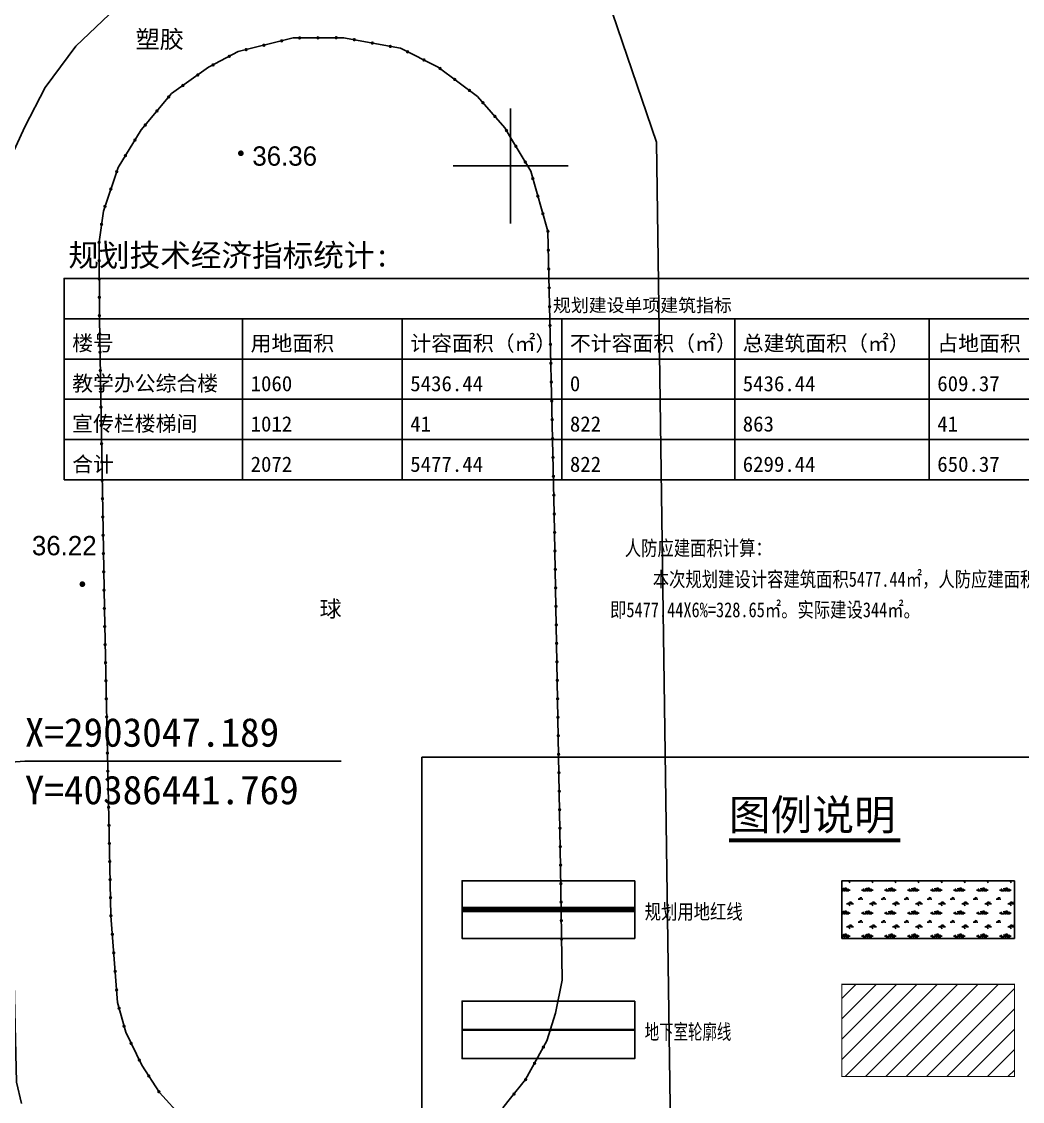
# Model space of a CAD drawing. Header units: metres. Extents: x 36500 to 80772748, y -35000 to 5806266.
# Drawn here: x 40386457.5 to 40386544.5, y 2903018.7 to 2903112.5 of the extents above; entities that cross this region are included whole.
import ezdxf
from ezdxf.enums import TextEntityAlignment as Align
from ezdxf.xclip import XClip

# ---------------------------------------------------------------- set-up
doc = ezdxf.new("R2010")
doc.units = ezdxf.units.M
doc.header["$LTSCALE"] = 10
doc.header["$XCLIPFRAME"] = 0
for name, pattern in [('2', [0]), ('399400', [0]), ('DOTE', [2.42, 2, -0.2, 0.02, -0.2]), ('X1', [1.5, 1, -0.5]), ('X6', [5, 4, -1])]:
    doc.linetypes.add(name, pattern=pattern)
for name, color, linetype in [('DIM_SYMB', 3, 'Continuous'), ('dx', 252, 'Continuous'), ('JZD', 7, 'Continuous'), ('PUB_TAB', 7, 'Continuous'), ('PUB_TEXT', 7, 'Continuous'), ('TK', 7, 'Continuous'), ('坐标', 7, 'Continuous'), ('总平面-定位', 3, 'Continuous'), ('总平面-消防登高面', 2, 'Continuous'), ('总平面-绿化', 3, 'Continuous'), ('文字标注', 7, 'Continuous')]:
    doc.layers.add(name, color=color, linetype=linetype)
doc.styles.add('_HZTXT', font='simhei.ttf', dxfattribs={"width": 0.7})
doc.styles.add('DMZD', font='')
doc.styles.add('GKXD', font='')
doc.styles.add('HZ', font='')
doc.styles.add('JTXD', font='')
doc.styles.add('宋体', font='')
doc.styles.get('DMZD').set_extended_font_data('方正中等线简体')
doc.styles.get('GKXD').set_extended_font_data('SimSun')
doc.styles.get('HZ').set_extended_font_data('SimSun')
doc.styles.get('JTXD').set_extended_font_data('SimSun')
doc.styles.get('宋体').set_extended_font_data('SimSun')

# ---------------------------------------------------------------- blocks, each defined once
blk = doc.blocks.new('gc200')
at = {"linetype": '2'}
h = blk.add_hatch(color=0, dxfattribs=at)
edge = h.paths.add_edge_path(flags=0)
edge.add_arc((0, 0), 0.25, 0, 360)
blk = doc.blocks.new('地形1')
at = {"layer": 'dx', "linetype": '399400'}
h = blk.add_hatch(color=252, dxfattribs=at)
edge = h.paths.add_edge_path(flags=0)
edge.add_arc((40386480.105, 2903110.87), 0.15, 0, 360)
h = blk.add_hatch(color=252, dxfattribs=at)
edge = h.paths.add_edge_path(flags=0)
edge.add_arc((40386481.665, 2903111.122), 0.15, 0, 360)
h = blk.add_hatch(color=252, dxfattribs=at)
edge = h.paths.add_edge_path(flags=0)
edge.add_arc((40386483.255, 2903111.13), 0.15, 0, 360)
h = blk.add_hatch(color=252, dxfattribs=at)
edge = h.paths.add_edge_path(flags=0)
edge.add_arc((40386484.845, 2903111.139), 0.15, 0, 360)
h = blk.add_hatch(color=252, dxfattribs=at)
edge = h.paths.add_edge_path(flags=0)
edge.add_arc((40386486.418, 2903110.969), 0.15, 0, 360)
h = blk.add_hatch(color=252, dxfattribs=at)
edge = h.paths.add_edge_path(flags=0)
edge.add_arc((40386477.018, 2903110.106), 0.15, 0, 360)
h = blk.add_hatch(color=252, dxfattribs=at)
edge = h.paths.add_edge_path(flags=0)
edge.add_arc((40386478.562, 2903110.488), 0.15, 0, 360)
h = blk.add_hatch(color=252, dxfattribs=at)
edge = h.paths.add_edge_path(flags=0)
edge.add_arc((40386487.982, 2903110.678), 0.15, 0, 360)
h = blk.add_hatch(color=252, dxfattribs=at)
edge = h.paths.add_edge_path(flags=0)
edge.add_arc((40386489.545, 2903110.387), 0.15, 0, 360)
h = blk.add_hatch(color=252, dxfattribs=at)
edge = h.paths.add_edge_path(flags=0)
edge.add_arc((40386491.048, 2903109.917), 0.15, 0, 360)
h = blk.add_hatch(color=252, dxfattribs=at)
edge = h.paths.add_edge_path(flags=0)
edge.add_arc((40386475.552, 2903109.523), 0.15, 0, 360)
h = blk.add_hatch(color=252, dxfattribs=at)
edge = h.paths.add_edge_path(flags=0)
edge.add_arc((40386492.471, 2903109.208), 0.15, 0, 360)
h = blk.add_hatch(color=252, dxfattribs=at)
edge = h.paths.add_edge_path(flags=0)
edge.add_arc((40386474.147, 2903108.779), 0.15, 0, 360)
h = blk.add_hatch(color=252, dxfattribs=at)
edge = h.paths.add_edge_path(flags=0)
edge.add_arc((40386493.875, 2903108.469), 0.15, 0, 360)
h = blk.add_hatch(color=252, dxfattribs=at)
edge = h.paths.add_edge_path(flags=0)
edge.add_arc((40386472.819, 2903107.908), 0.15, 0, 360)
h = blk.add_hatch(color=252, dxfattribs=at)
edge = h.paths.add_edge_path(flags=0)
edge.add_arc((40386495.148, 2903107.516), 0.15, 0, 360)
h = blk.add_hatch(color=252, dxfattribs=at)
edge = h.paths.add_edge_path(flags=0)
edge.add_arc((40386471.522, 2903106.989), 0.15, 0, 360)
h = blk.add_hatch(color=252, dxfattribs=at)
edge = h.paths.add_edge_path(flags=0)
edge.add_arc((40386496.422, 2903106.564), 0.15, 0, 360)
h = blk.add_hatch(color=252, dxfattribs=at)
edge = h.paths.add_edge_path(flags=0)
edge.add_arc((40386470.29, 2903105.999), 0.15, 0, 360)
h = blk.add_hatch(color=252, dxfattribs=at)
edge = h.paths.add_edge_path(flags=0)
edge.add_arc((40386497.592, 2903105.501), 0.15, 0, 360)
h = blk.add_hatch(color=252, dxfattribs=at)
edge = h.paths.add_edge_path(flags=0)
edge.add_arc((40386469.271, 2903104.779), 0.15, 0, 360)
h = blk.add_hatch(color=252, dxfattribs=at)
edge = h.paths.add_edge_path(flags=0)
edge.add_arc((40386498.638, 2903104.304), 0.15, 0, 360)
h = blk.add_hatch(color=252, dxfattribs=at)
edge = h.paths.add_edge_path(flags=0)
edge.add_arc((40386468.253, 2903103.558), 0.15, 0, 360)
h = blk.add_hatch(color=252, dxfattribs=at)
edge = h.paths.add_edge_path(flags=0)
edge.add_arc((40386499.646, 2903103.078), 0.15, 0, 360)
h = blk.add_hatch(color=252, dxfattribs=at)
edge = h.paths.add_edge_path(flags=0)
edge.add_arc((40386467.356, 2903102.249), 0.15, 0, 360)
h = blk.add_hatch(color=252, dxfattribs=at)
edge = h.paths.add_edge_path(flags=0)
edge.add_arc((40386500.459, 2903101.712), 0.15, 0, 360)
h = blk.add_hatch(color=252, dxfattribs=at)
edge = h.paths.add_edge_path(flags=0)
edge.add_arc((40386466.525, 2903100.894), 0.15, 0, 360)
h = blk.add_hatch(color=252, dxfattribs=at)
edge = h.paths.add_edge_path(flags=0)
edge.add_arc((40386501.272, 2903100.346), 0.15, 0, 360)
h = blk.add_hatch(color=252, dxfattribs=at)
edge = h.paths.add_edge_path(flags=0)
edge.add_arc((40386465.772, 2903099.502), 0.15, 0, 360)
h = blk.add_hatch(color=252, dxfattribs=at)
edge = h.paths.add_edge_path(flags=0)
edge.add_arc((40386501.929, 2903098.912), 0.15, 0, 360)
h = blk.add_hatch(color=252, dxfattribs=at)
edge = h.paths.add_edge_path(flags=0)
edge.add_arc((40386465.262, 2903097.996), 0.15, 0, 360)
h = blk.add_hatch(color=252, dxfattribs=at)
edge = h.paths.add_edge_path(flags=0)
edge.add_arc((40386502.366, 2903097.383), 0.15, 0, 360)
h = blk.add_hatch(color=252, dxfattribs=at)
edge = h.paths.add_edge_path(flags=0)
edge.add_arc((40386464.753, 2903096.49), 0.15, 0, 360)
h = blk.add_hatch(color=252, dxfattribs=at)
edge = h.paths.add_edge_path(flags=0)
edge.add_arc((40386502.804, 2903095.855), 0.15, 0, 360)
h = blk.add_hatch(color=252, dxfattribs=at)
edge = h.paths.add_edge_path(flags=0)
edge.add_arc((40386464.452, 2903094.935), 0.15, 0, 360)
h = blk.add_hatch(color=252, dxfattribs=at)
edge = h.paths.add_edge_path(flags=0)
edge.add_arc((40386503.242, 2903094.326), 0.15, 0, 360)
h = blk.add_hatch(color=252, dxfattribs=at)
edge = h.paths.add_edge_path(flags=0)
edge.add_arc((40386464.238, 2903093.36), 0.15, 0, 360)
h = blk.add_hatch(color=252, dxfattribs=at)
edge = h.paths.add_edge_path(flags=0)
edge.add_arc((40386503.279, 2903092.689), 0.15, 0, 360)
h = blk.add_hatch(color=252, dxfattribs=at)
edge = h.paths.add_edge_path(flags=0)
edge.add_arc((40386464.246, 2903091.77), 0.15, 0, 360)
h = blk.add_hatch(color=252, dxfattribs=at)
edge = h.paths.add_edge_path(flags=0)
edge.add_arc((40386464.254, 2903090.18), 0.15, 0, 360)
h = blk.add_hatch(color=252, dxfattribs=at)
edge = h.paths.add_edge_path(flags=0)
edge.add_arc((40386503.316, 2903091.052), 0.15, 0, 360)
h = blk.add_hatch(color=252, dxfattribs=at)
edge = h.paths.add_edge_path(flags=0)
edge.add_arc((40386503.353, 2903089.415), 0.15, 0, 360)
h = blk.add_hatch(color=252, dxfattribs=at)
edge = h.paths.add_edge_path(flags=0)
edge.add_arc((40386464.261, 2903088.59), 0.15, 0, 360)
h = blk.add_hatch(color=252, dxfattribs=at)
edge = h.paths.add_edge_path(flags=0)
edge.add_arc((40386503.39, 2903087.778), 0.15, 0, 360)
h = blk.add_hatch(color=252, dxfattribs=at)
edge = h.paths.add_edge_path(flags=0)
edge.add_arc((40386464.269, 2903087), 0.15, 0, 360)
h = blk.add_hatch(color=252, dxfattribs=at)
edge = h.paths.add_edge_path(flags=0)
edge.add_arc((40386503.427, 2903086.141), 0.15, 0, 360)
h = blk.add_hatch(color=252, dxfattribs=at)
edge = h.paths.add_edge_path(flags=0)
edge.add_arc((40386464.293, 2903085.41), 0.15, 0, 360)
h = blk.add_hatch(color=252, dxfattribs=at)
edge = h.paths.add_edge_path(flags=0)
edge.add_arc((40386464.32, 2903083.821), 0.15, 0, 360)
h = blk.add_hatch(color=252, dxfattribs=at)
edge = h.paths.add_edge_path(flags=0)
edge.add_arc((40386503.465, 2903084.504), 0.15, 0, 360)
h = blk.add_hatch(color=252, dxfattribs=at)
edge = h.paths.add_edge_path(flags=0)
edge.add_arc((40386503.502, 2903082.867), 0.15, 0, 360)
h = blk.add_hatch(color=252, dxfattribs=at)
edge = h.paths.add_edge_path(flags=0)
edge.add_arc((40386464.347, 2903082.231), 0.15, 0, 360)
h = blk.add_hatch(color=252, dxfattribs=at)
edge = h.paths.add_edge_path(flags=0)
edge.add_arc((40386503.539, 2903081.23), 0.15, 0, 360)
h = blk.add_hatch(color=252, dxfattribs=at)
edge = h.paths.add_edge_path(flags=0)
edge.add_arc((40386464.374, 2903080.641), 0.15, 0, 360)
h = blk.add_hatch(color=252, dxfattribs=at)
edge = h.paths.add_edge_path(flags=0)
edge.add_arc((40386464.401, 2903079.051), 0.15, 0, 360)
h = blk.add_hatch(color=252, dxfattribs=at)
edge = h.paths.add_edge_path(flags=0)
edge.add_arc((40386503.576, 2903079.593), 0.15, 0, 360)
h = blk.add_hatch(color=252, dxfattribs=at)
edge = h.paths.add_edge_path(flags=0)
edge.add_arc((40386464.428, 2903077.462), 0.15, 0, 360)
h = blk.add_hatch(color=252, dxfattribs=at)
edge = h.paths.add_edge_path(flags=0)
edge.add_arc((40386503.613, 2903077.956), 0.15, 0, 360)
h = blk.add_hatch(color=252, dxfattribs=at)
edge = h.paths.add_edge_path(flags=0)
edge.add_arc((40386503.65, 2903076.319), 0.15, 0, 360)
h = blk.add_hatch(color=252, dxfattribs=at)
edge = h.paths.add_edge_path(flags=0)
edge.add_arc((40386464.455, 2903075.872), 0.15, 0, 360)
h = blk.add_hatch(color=252, dxfattribs=at)
edge = h.paths.add_edge_path(flags=0)
edge.add_arc((40386464.482, 2903074.282), 0.15, 0, 360)
h = blk.add_hatch(color=252, dxfattribs=at)
edge = h.paths.add_edge_path(flags=0)
edge.add_arc((40386503.687, 2903074.682), 0.15, 0, 360)
h = blk.add_hatch(color=252, dxfattribs=at)
edge = h.paths.add_edge_path(flags=0)
edge.add_arc((40386464.509, 2903072.693), 0.15, 0, 360)
h = blk.add_hatch(color=252, dxfattribs=at)
edge = h.paths.add_edge_path(flags=0)
edge.add_arc((40386503.725, 2903073.045), 0.15, 0, 360)
h = blk.add_hatch(color=252, dxfattribs=at)
edge = h.paths.add_edge_path(flags=0)
edge.add_arc((40386503.762, 2903071.408), 0.15, 0, 360)
h = blk.add_hatch(color=252, dxfattribs=at)
edge = h.paths.add_edge_path(flags=0)
edge.add_arc((40386464.536, 2903071.103), 0.15, 0, 360)
h = blk.add_hatch(color=252, dxfattribs=at)
edge = h.paths.add_edge_path(flags=0)
edge.add_arc((40386503.799, 2903069.771), 0.15, 0, 360)
h = blk.add_hatch(color=252, dxfattribs=at)
edge = h.paths.add_edge_path(flags=0)
edge.add_arc((40386464.563, 2903069.513), 0.15, 0, 360)
h = blk.add_hatch(color=252, dxfattribs=at)
edge = h.paths.add_edge_path(flags=0)
edge.add_arc((40386464.59, 2903067.924), 0.15, 0, 360)
h = blk.add_hatch(color=252, dxfattribs=at)
edge = h.paths.add_edge_path(flags=0)
edge.add_arc((40386503.828, 2903068.166), 0.15, 0, 360)
h = blk.add_hatch(color=252, dxfattribs=at)
edge = h.paths.add_edge_path(flags=0)
edge.add_arc((40386464.617, 2903066.334), 0.15, 0, 360)
h = blk.add_hatch(color=252, dxfattribs=at)
edge = h.paths.add_edge_path(flags=0)
edge.add_arc((40386503.856, 2903066.561), 0.15, 0, 360)
h = blk.add_hatch(color=252, dxfattribs=at)
edge = h.paths.add_edge_path(flags=0)
edge.add_arc((40386503.885, 2903064.955), 0.15, 0, 360)
h = blk.add_hatch(color=252, dxfattribs=at)
edge = h.paths.add_edge_path(flags=0)
edge.add_arc((40386464.644, 2903064.744), 0.15, 0, 360)
h = blk.add_hatch(color=252, dxfattribs=at)
edge = h.paths.add_edge_path(flags=0)
edge.add_arc((40386464.671, 2903063.154), 0.15, 0, 360)
h = blk.add_hatch(color=252, dxfattribs=at)
edge = h.paths.add_edge_path(flags=0)
edge.add_arc((40386503.914, 2903063.35), 0.15, 0, 360)
h = blk.add_hatch(color=252, dxfattribs=at)
edge = h.paths.add_edge_path(flags=0)
edge.add_arc((40386464.698, 2903061.565), 0.15, 0, 360)
h = blk.add_hatch(color=252, dxfattribs=at)
edge = h.paths.add_edge_path(flags=0)
edge.add_arc((40386503.943, 2903061.744), 0.15, 0, 360)
h = blk.add_hatch(color=252, dxfattribs=at)
edge = h.paths.add_edge_path(flags=0)
edge.add_arc((40386464.731, 2903059.994), 0.15, 0, 360)
h = blk.add_hatch(color=252, dxfattribs=at)
edge = h.paths.add_edge_path(flags=0)
edge.add_arc((40386503.971, 2903060.139), 0.15, 0, 360)
h = blk.add_hatch(color=252, dxfattribs=at)
edge = h.paths.add_edge_path(flags=0)
edge.add_arc((40386464.765, 2903058.424), 0.15, 0, 360)
h = blk.add_hatch(color=252, dxfattribs=at)
edge = h.paths.add_edge_path(flags=0)
edge.add_arc((40386504, 2903058.533), 0.15, 0, 360)
h = blk.add_hatch(color=252, dxfattribs=at)
edge = h.paths.add_edge_path(flags=0)
edge.add_arc((40386464.798, 2903056.854), 0.15, 0, 360)
h = blk.add_hatch(color=252, dxfattribs=at)
edge = h.paths.add_edge_path(flags=0)
edge.add_arc((40386504.029, 2903056.928), 0.15, 0, 360)
h = blk.add_hatch(color=252, dxfattribs=at)
edge = h.paths.add_edge_path(flags=0)
edge.add_arc((40386464.832, 2903055.283), 0.15, 0, 360)
h = blk.add_hatch(color=252, dxfattribs=at)
edge = h.paths.add_edge_path(flags=0)
edge.add_arc((40386504.058, 2903055.322), 0.15, 0, 360)
h = blk.add_hatch(color=252, dxfattribs=at)
edge = h.paths.add_edge_path(flags=0)
edge.add_arc((40386464.865, 2903053.713), 0.15, 0, 360)
h = blk.add_hatch(color=252, dxfattribs=at)
edge = h.paths.add_edge_path(flags=0)
edge.add_arc((40386504.086, 2903053.717), 0.15, 0, 360)
h = blk.add_hatch(color=252, dxfattribs=at)
edge = h.paths.add_edge_path(flags=0)
edge.add_arc((40386464.899, 2903052.143), 0.15, 0, 360)
h = blk.add_hatch(color=252, dxfattribs=at)
edge = h.paths.add_edge_path(flags=0)
edge.add_arc((40386504.115, 2903052.111), 0.15, 0, 360)
h = blk.add_hatch(color=252, dxfattribs=at)
edge = h.paths.add_edge_path(flags=0)
edge.add_arc((40386464.932, 2903050.573), 0.15, 0, 360)
h = blk.add_hatch(color=252, dxfattribs=at)
edge = h.paths.add_edge_path(flags=0)
edge.add_arc((40386504.144, 2903050.506), 0.15, 0, 360)
h = blk.add_hatch(color=252, dxfattribs=at)
edge = h.paths.add_edge_path(flags=0)
edge.add_arc((40386464.966, 2903049.002), 0.15, 0, 360)
h = blk.add_hatch(color=252, dxfattribs=at)
edge = h.paths.add_edge_path(flags=0)
edge.add_arc((40386504.173, 2903048.9), 0.15, 0, 360)
h = blk.add_hatch(color=252, dxfattribs=at)
edge = h.paths.add_edge_path(flags=0)
edge.add_arc((40386464.999, 2903047.432), 0.15, 0, 360)
h = blk.add_hatch(color=252, dxfattribs=at)
edge = h.paths.add_edge_path(flags=0)
edge.add_arc((40386504.201, 2903047.295), 0.15, 0, 360)
h = blk.add_hatch(color=252, dxfattribs=at)
edge = h.paths.add_edge_path(flags=0)
edge.add_arc((40386465.033, 2903045.862), 0.15, 0, 360)
h = blk.add_hatch(color=252, dxfattribs=at)
edge = h.paths.add_edge_path(flags=0)
edge.add_arc((40386504.23, 2903045.689), 0.15, 0, 360)
h = blk.add_hatch(color=252, dxfattribs=at)
edge = h.paths.add_edge_path(flags=0)
edge.add_arc((40386465.066, 2903044.291), 0.15, 0, 360)
h = blk.add_hatch(color=252, dxfattribs=at)
edge = h.paths.add_edge_path(flags=0)
edge.add_arc((40386504.259, 2903044.084), 0.15, 0, 360)
h = blk.add_hatch(color=252, dxfattribs=at)
edge = h.paths.add_edge_path(flags=0)
edge.add_arc((40386465.099, 2903042.721), 0.15, 0, 360)
h = blk.add_hatch(color=252, dxfattribs=at)
edge = h.paths.add_edge_path(flags=0)
edge.add_arc((40386504.288, 2903042.478), 0.15, 0, 360)
h = blk.add_hatch(color=252, dxfattribs=at)
edge = h.paths.add_edge_path(flags=0)
edge.add_arc((40386465.133, 2903041.151), 0.15, 0, 360)
h = blk.add_hatch(color=252, dxfattribs=at)
edge = h.paths.add_edge_path(flags=0)
edge.add_arc((40386504.316, 2903040.873), 0.15, 0, 360)
h = blk.add_hatch(color=252, dxfattribs=at)
edge = h.paths.add_edge_path(flags=0)
edge.add_arc((40386465.166, 2903039.58), 0.15, 0, 360)
h = blk.add_hatch(color=252, dxfattribs=at)
edge = h.paths.add_edge_path(flags=0)
edge.add_arc((40386504.345, 2903039.268), 0.15, 0, 360)
h = blk.add_hatch(color=252, dxfattribs=at)
edge = h.paths.add_edge_path(flags=0)
edge.add_arc((40386465.2, 2903038.01), 0.15, 0, 360)
h = blk.add_hatch(color=252, dxfattribs=at)
edge = h.paths.add_edge_path(flags=0)
edge.add_arc((40386504.368, 2903037.662), 0.15, 0, 360)
h = blk.add_hatch(color=252, dxfattribs=at)
edge = h.paths.add_edge_path(flags=0)
edge.add_arc((40386465.233, 2903036.44), 0.15, 0, 360)
h = blk.add_hatch(color=252, dxfattribs=at)
edge = h.paths.add_edge_path(flags=0)
edge.add_arc((40386504.39, 2903036.056), 0.15, 0, 360)
h = blk.add_hatch(color=252, dxfattribs=at)
edge = h.paths.add_edge_path(flags=0)
edge.add_arc((40386465.267, 2903034.87), 0.15, 0, 360)
h = blk.add_hatch(color=252, dxfattribs=at)
edge = h.paths.add_edge_path(flags=0)
edge.add_arc((40386504.411, 2903034.451), 0.15, 0, 360)
h = blk.add_hatch(color=252, dxfattribs=at)
edge = h.paths.add_edge_path(flags=0)
edge.add_arc((40386465.391, 2903033.259), 0.15, 0, 360)
h = blk.add_hatch(color=252, dxfattribs=at)
edge = h.paths.add_edge_path(flags=0)
edge.add_arc((40386504.433, 2903032.845), 0.15, 0, 360)
h = blk.add_hatch(color=252, dxfattribs=at)
edge = h.paths.add_edge_path(flags=0)
edge.add_arc((40386465.515, 2903031.648), 0.15, 0, 360)
h = blk.add_hatch(color=252, dxfattribs=at)
edge = h.paths.add_edge_path(flags=0)
edge.add_arc((40386465.638, 2903030.037), 0.15, 0, 360)
h = blk.add_hatch(color=252, dxfattribs=at)
edge = h.paths.add_edge_path(flags=0)
edge.add_arc((40386465.762, 2903028.426), 0.15, 0, 360)
h = blk.add_hatch(color=252, dxfattribs=at)
edge = h.paths.add_edge_path(flags=0)
edge.add_arc((40386465.981, 2903026.832), 0.15, 0, 360)
h = blk.add_hatch(color=252, dxfattribs=at)
edge = h.paths.add_edge_path(flags=0)
edge.add_arc((40386466.407, 2903025.273), 0.15, 0, 360)
h = blk.add_hatch(color=252, dxfattribs=at)
edge = h.paths.add_edge_path(flags=0)
edge.add_arc((40386503.439, 2903024.945), 0.15, 0, 360)
h = blk.add_hatch(color=252, dxfattribs=at)
edge = h.paths.add_edge_path(flags=0)
edge.add_arc((40386467.023, 2903023.786), 0.15, 0, 360)
h = blk.add_hatch(color=252, dxfattribs=at)
edge = h.paths.add_edge_path(flags=0)
edge.add_arc((40386502.852, 2903023.459), 0.15, 0, 360)
h = blk.add_hatch(color=252, dxfattribs=at)
edge = h.paths.add_edge_path(flags=0)
edge.add_arc((40386467.735, 2903022.336), 0.15, 0, 360)
h = blk.add_hatch(color=252, dxfattribs=at)
edge = h.paths.add_edge_path(flags=0)
edge.add_arc((40386502.081, 2903022.05), 0.15, 0, 360)
h = blk.add_hatch(color=252, dxfattribs=at)
edge = h.paths.add_edge_path(flags=0)
edge.add_arc((40386468.56, 2903020.95), 0.15, 0, 360)
h = blk.add_hatch(color=252, dxfattribs=at)
edge = h.paths.add_edge_path(flags=0)
edge.add_arc((40386501.31, 2903020.642), 0.15, 0, 360)
h = blk.add_hatch(color=252, dxfattribs=at)
edge = h.paths.add_edge_path(flags=0)
edge.add_arc((40386501.31, 2903020.642), 0.15, 0, 360)
h = blk.add_hatch(color=252, dxfattribs=at)
edge = h.paths.add_edge_path(flags=0)
edge.add_arc((40386469.435, 2903019.591), 0.15, 0, 360)
h = blk.add_hatch(color=252, dxfattribs=at)
edge = h.paths.add_edge_path(flags=0)
edge.add_arc((40386500.297, 2903019.383), 0.15, 0, 360)
at = {"layer": 'dx', "color": 252, "linetype": 'Continuous', "lineweight": -3, "flags": 128}
for points in [[(40386457.493, 2903018.554), (40386457.069, 2903020.408), (40386456.701, 2903036.391), (40386456.088, 2903091.171), (40386456.685, 2903100.988), (40386457.793, 2903103.412), (40386459.548, 2903106.825), (40386462.23, 2903110.409), (40386465.709, 2903113.702), (40386469.714, 2903116.576), (40386474.551, 2903118.845), (40386480.834, 2903120.069), (40386485.362, 2903120.01), (40386491.024, 2903118.933), (40386495.723, 2903116.918), (40386500, 2903116.966), (40386507.568, 2903117.05), (40386512.684, 2903102.08), (40386514.134, 2903000)], [(40386499.324, 2903018.173), (40386500, 2903019.013), (40386501.31, 2903020.642), (40386503.146, 2903023.996), (40386503.892, 2903026.41), (40386504.481, 2903029.284), (40386504.349, 2903039.052), (40386503.799, 2903069.771), (40386503.242, 2903094.326), (40386501.747, 2903099.546), (40386500, 2903102.483), (40386499.51, 2903103.306), (40386497.119, 2903106.042), (40386493.714, 2903108.589), (40386490.435, 2903110.222), (40386485.484, 2903111.142), (40386481.112, 2903111.119), (40386476.336, 2903109.938), (40386473.753, 2903108.57), (40386470.528, 2903106.285), (40386467.901, 2903103.137), (40386465.896, 2903099.87), (40386464.611, 2903096.073), (40386464.238, 2903093.407), (40386464.27, 2903086.779), (40386464.698, 2903061.565), (40386465.267, 2903034.87), (40386465.847, 2903027.323), (40386466.551, 2903024.748), (40386467.947, 2903021.904), (40386469.477, 2903019.525), (40386471.488, 2903017.313)]]:
    blk.add_lwpolyline(points, dxfattribs=at)
at = {"layer": 'dx', "color": 252}
for p in [(40386476.559, 2903101.106), (40386462.787, 2903063.675)]:
    blk.add_blockref('gc200', p, dxfattribs=at)
for s, height, style, p in [('塑胶', 1.54, 'JTXD', (40386469.506, 2903111.011)), ('球', 1.4, 'GKXD', (40386484.36, 2903061.528))]:
    blk.add_text(s, height=height, dxfattribs=dict(at, style=style)).set_placement(p, align=Align.MIDDLE_CENTER)
at = {"layer": 'dx', "color": 252, "style": 'DMZD'}
for s, p in [('36.36', (40386477.559, 2903101.704)), ('36.22', (40386458.402, 2903067.863))]:
    blk.add_text(s, height=1.68, dxfattribs=at).set_placement(p, align=Align.TOP_LEFT)
blk = doc.blocks.new('A$C39855A1F')
at = {"layer": '坐标', "color": 252, "linetype": 'Continuous'}
for p, q in [((208.357, 141.325), (224.373, 142.439)), ((224.373, 142.439), (251.873, 142.439))]:
    blk.add_line(p, q, dxfattribs=at)
at = {"layer": '坐标', "color": 252, "linetype": 'Continuous', "style": 'HZ'}
for s, p in [('X=2903047.189', (224.373, 143.689)), ('Y=40386441.769', (224.373, 138.689))]:
    blk.add_text(s, height=2.5, dxfattribs=at).set_placement(p)

msp = doc.modelspace()

# ---------------------------------------------------------------- hatches: boundary and pattern name
at = {"layer": '总平面-消防登高面', "linetype": 'Continuous'}
h = msp.add_hatch(dxfattribs=at)
h.set_pattern_fill('普通砖', color=256, scale=0.5)
h.set_pattern_definition([(45, (0, -26.1031), (-0.883883830037, 0.883883830037), [])])
h.paths.add_polyline_path([(40386528.789, 2903028.909), (40386543.789, 2903028.909), (40386543.789, 2903020.909), (40386528.789, 2903020.909)])
at = {"layer": '总平面-绿化'}
h = msp.add_hatch(dxfattribs=at)
h.set_pattern_fill('草坪或沼泽', color=256, scale=0.5)
h.set_pattern_definition([(0, (0.6, -26.9607), (2, 2), [0.3, -0.06, 0.08, -0.06, 0.3, -1.2]), (0, (0.5, -26.9007), (2, 2), [0.2, -0.15, 0.3, -0.15, 0.2, -1]), (0, (1.2, -26.1007), (2, 2), [0.25, -0.1, 0.25, -1.4]), (0, (0.2, -25.7007), (2, 2), [0.1, -0.2, 0.1, -1.6]), (90, (0.4, -25.7007), (-2, 2), [0.18, -1.82]), (90, (1, -26.9007), (-2, 2), [0.2, -1.8]), (90, (1.5, -26.1007), (-2, 2), [0.2, -1.8]), (45, (1.26, -26.9207), (2e-16, 2.00000000004), [0.2, -2.628427124]), (135, (0.74, -26.9207), (-2.00000000004, 2e-16), [0.2, -2.628427124]), (63.43494882, (1.2, -26.91065), (1.02e-10, 2), [0.2, -4.272135954]), (75.96375653, (1.1, -26.90065), (7.24e-11, 1.9999999997004), [0.2, -8.046211252]), (75.96375653, (1.6, -26.10065), (7.24e-11, 1.9999999997004), [0.16, -8.086211252]), (75.96375653, (0.44, -25.70065), (7.24e-11, 1.9999999997004), [0.14, -8.106211252]), (104.03624347, (0.9, -26.90065), (-7.24e-11, 1.9999999997004), [0.2, -8.046211252]), (104.03624347, (1.4, -26.10065), (-7.24e-11, 1.9999999997004), [0.16, -8.086211252]), (104.03624347, (0.36, -25.70065), (-7.24e-11, 1.9999999997004), [0.14, -8.106211252]), (116.5650512, (0.8, -26.91065), (-8e-10, 2), [0.2, -4.2721335954])])
h.paths.add_polyline_path([(40386543.789, 2903037.909), (40386543.789, 2903032.909), (40386528.789, 2903032.909), (40386528.789, 2903037.909)])

# ---------------------------------------------------------------- linework, layer by layer
for points in [[(40386492.289, 2903048.659), (40386557.289, 2903048.659), (40386557.289, 2902998.266), (40386492.289, 2902998.266)], [(40386510.789, 2903037.909), (40386510.789, 2903032.909), (40386495.789, 2903032.909), (40386495.789, 2903037.909)], [(40386510.789, 2903027.458), (40386510.789, 2903022.458), (40386495.789, 2903022.458), (40386495.789, 2903027.458)]]:
    msp.add_lwpolyline(points, close=True)
at = {"linetype": 'X1', "ltscale": 0.001, "const_width": 0.2}
msp.add_lwpolyline([(40386510.789, 2903024.958), (40386495.789, 2903024.958)], dxfattribs=at)
at = {"layer": 'DIM_SYMB', "linetype": 'Continuous', "const_width": 0.35}
msp.add_lwpolyline([(40386518.969, 2903041.431), (40386533.861, 2903041.431)], dxfattribs=at)
at = {"layer": 'JZD', "color": 1, "linetype": 'DOTE', "lineweight": -3, "ltscale": 0.003, "const_width": 0.5}
msp.add_lwpolyline([(40386510.789, 2903035.409), (40386495.789, 2903035.409)], dxfattribs=at)
at = {"layer": 'PUB_TAB', "linetype": 'Continuous'}
msp.add_lwpolyline([(40386461.2, 2903072.731), (40386562.239, 2903072.731), (40386562.239, 2903090.231), (40386461.2, 2903090.231)], close=True, dxfattribs=at)
for points in [[(40386461.2, 2903086.731), (40386562.239, 2903086.731)], [(40386476.709, 2903086.731), (40386476.709, 2903072.731)], [(40386490.581, 2903086.731), (40386490.581, 2903072.731)], [(40386504.453, 2903086.731), (40386504.453, 2903072.731)], [(40386519.475, 2903086.731), (40386519.475, 2903072.731)], [(40386536.382, 2903086.731), (40386536.382, 2903072.731)], [(40386461.2, 2903083.231), (40386562.239, 2903083.231)], [(40386461.2, 2903079.731), (40386562.239, 2903079.731)], [(40386461.2, 2903076.231), (40386562.239, 2903076.231)]]:
    msp.add_lwpolyline(points, dxfattribs=at)
at = {"layer": 'TK', "linetype": 'Continuous'}
for p, q in [((40386500, 2903095), (40386500, 2903105)), ((40386500, 2903095), (40386500, 2903105)), ((40386500, 2903095), (40386500, 2903105)), ((40386495, 2903100), (40386505, 2903100)), ((40386495, 2903100), (40386505, 2903100)), ((40386495, 2903100), (40386505, 2903100))]:
    msp.add_line(p, q, dxfattribs=at)
at = {"layer": '总平面-消防登高面', "linetype": 'Continuous', "const_width": 0.1}
msp.add_lwpolyline([(40386528.789, 2903028.909), (40386543.789, 2903028.909), (40386543.789, 2903020.909), (40386528.789, 2903020.909)], close=True, dxfattribs=at)
at = {"layer": '总平面-绿化'}
msp.add_lwpolyline([(40386543.789, 2903037.909), (40386543.789, 2903032.909), (40386528.789, 2903032.909), (40386528.789, 2903037.909)], close=True, dxfattribs=at)

# ---------------------------------------------------------------- block references
at = {"linetype": 'Continuous'}
ref = msp.add_blockref('地形1', (0, 0), dxfattribs=at)
XClip(ref).set_block_clipping_path([(40386275.2385554314, 2902950.2978603072), (40386562.2385554314, 2903318.2978603072)])
at = {"layer": '总平面-定位', "linetype": 'Continuous'}
ref = msp.add_blockref('A$C39855A1F', (40386233.412, 2902905.864), dxfattribs=at)
XClip(ref).set_block_clipping_path([(41.8262851313, 44.434059097), (328.8262851313, 412.434059097)])

# ---------------------------------------------------------------- texts
at = {"layer": 'PUB_TAB', "linetype": 'Continuous', "style": 'HZ'}
for s, height, p in [('规划建设单项建筑指标', 1.1392, (40386503.684, 2903087.331)), ('楼号', 1.3291, (40386461.9, 2903083.953)), ('用地面积', 1.3291, (40386477.409, 2903083.931)), ('计容面积（㎡）', 1.3291, (40386491.281, 2903083.931)), ('不计容面积（㎡）', 1.3291, (40386505.153, 2903083.931)), ('总建筑面积（㎡）', 1.3291, (40386520.175, 2903083.931)), ('占地面积', 1.3291, (40386537.082, 2903083.931)), ('教学办公综合楼', 1.3291, (40386461.9, 2903080.453)), ('1060', 1.3291, (40386477.409, 2903080.431)), ('5436.44', 1.3291, (40386491.281, 2903080.431)), ('0', 1.329, (40386505.153, 2903080.431)), ('5436.44', 1.3291, (40386520.175, 2903080.431)), ('609.37', 1.3291, (40386537.082, 2903080.431)), ('宣传栏楼梯间', 1.3291, (40386461.9, 2903076.96)), ('1012', 1.3291, (40386477.409, 2903076.931)), ('41', 1.3291, (40386491.281, 2903076.931)), ('822', 1.3291, (40386505.153, 2903076.931)), ('863', 1.3291, (40386520.175, 2903076.931)), ('41', 1.3291, (40386537.082, 2903076.931)), ('合计', 1.3291, (40386461.9, 2903073.431)), ('2072', 1.3291, (40386477.409, 2903073.431)), ('5477.44', 1.3291, (40386491.281, 2903073.431)), ('822', 1.3291, (40386505.153, 2903073.431)), ('6299.44', 1.3291, (40386520.175, 2903073.431)), ('650.37', 1.3291, (40386537.082, 2903073.431))]:
    msp.add_text(s, height=height, dxfattribs=at).set_placement(p)
at = {"layer": 'PUB_TEXT', "linetype": 'Continuous', "style": '宋体'}
msp.add_text('图例说明', height=2.6582, dxfattribs=at).set_placement((40386518.969, 2903042.307))
at = {"layer": 'PUB_TEXT', "style": '_HZTXT', "width": 0.7}
msp.add_text('地下室轮廓线', height=1.3143, dxfattribs=at).set_placement((40386511.655, 2903024.137))
at = {"layer": '文字标注', "linetype": 'Continuous', "style": '宋体'}
msp.add_text('规划技术经济指标统计:', height=1.95084, dxfattribs=at).set_placement((40386475.534, 2903092.284), align=Align.MIDDLE)
at = {"layer": '文字标注', "linetype": 'X6', "style": '宋体', "width": 0.8}
for s, height, p in [('人防应建面积计算：', 1.3006, (40386516.312, 2903066.835)), ('本次规划建设计容建筑面积5477.44㎡，人防应建面积应为计容建筑面积X6%%%,', 1.30056, (40386536.118, 2903064.059)), ('即5477.44X6%%%=328.65㎡。实际建设344㎡。', 1.30056, (40386522.109, 2903061.501))]:
    msp.add_text(s, height=height, dxfattribs=at).set_placement(p, align=Align.MIDDLE)
msp.add_text('规划用地红线', height=1.3006, dxfattribs=at).set_placement((40386511.655, 2903034.574))

doc.saveas('drawing.dxf')
